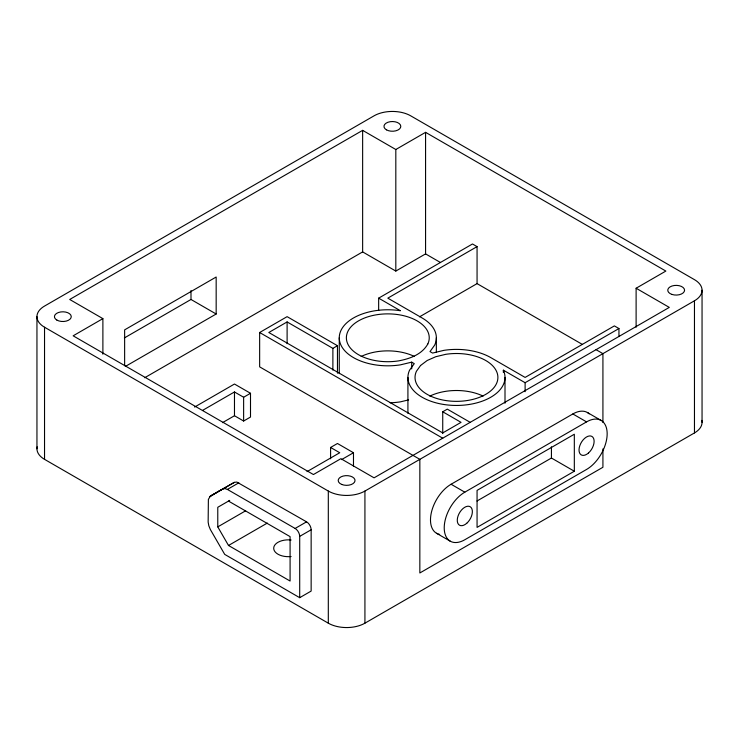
<?xml version="1.0" encoding="UTF-8"?>
<svg xmlns="http://www.w3.org/2000/svg" width="739" height="739" viewBox="0 0 739 739"><rect width="100%" height="100%" fill="white"/><g stroke="black" fill="none" stroke-linecap="round" stroke-linejoin="round"><path stroke-width="1.11" d="M102.887 354.184L102.887 318.629L69.706 299.471L362.637 130.35L395.818 149.509L425.572 132.336L665.857 271.065L636.113 288.238L636.113 327.229M228.508 501.088L290.085 536.634L290.085 581.03L228.508 545.484L217.774 526.879L217.774 507.287L229.709 500.395M194.616 407.05L234.475 384.031L250.503 393.287L250.503 417.064L243.63 421.027L243.63 397.249L234.475 391.966L202.56 410.394M311.147 529.771L311.147 591.071L299.701 597.685L224.711 554.389L210.356 529.53L208.823 525.771L208.149 522.104L208.38 499.407L210.356 496.081L234.337 482.364L236.822 482.059L306.565 521.836A6.475 3.741 60 0 1 311.147 529.771L299.701 536.375L299.701 597.685M328.31 623.18L328.31 491.056L44.534 327.22A25.893 14.946 0 0 1 44.534 306.075L374.073 115.82A25.893 14.946 0 0 1 410.69 115.82L694.466 279.656A25.893 14.946 0 0 1 694.466 300.791L694.466 432.925L364.927 623.18A25.893 14.946 0 0 1 328.31 623.18L44.534 459.344A25.893 14.946 0 0 1 37.172 446.827M339.266 373.666L339.266 337.788A48.543 28.027 0 0 1 400.372 310.722L378.654 298.15L472.48 243.981L477.061 246.623L477.061 283.619L419.54 316.828M364.927 623.18L364.927 491.056L694.466 300.791M378.654 310.482L378.654 298.15M407.919 413.304L407.919 377.426M411.697 368.881L411.697 362.156L400.372 364.863A48.543 28.027 0 0 1 339.266 337.788M144.687 377.74L362.637 251.907L395.818 271.065L425.572 253.893L425.572 132.336M436.352 352.364L436.352 337.788M503.351 372.419L503.351 370.174L525.115 382.71L618.949 328.541L618.949 336.393M505.005 403.217L505.005 377.426M525.115 391.679L525.115 382.71M602.922 448.906L602.922 467.27L419.844 572.974L419.844 459.344L259.648 366.858L259.648 332.504L287.111 316.652L337.464 345.713L337.464 373.204M602.922 422.514L602.922 353.648L596.059 349.676M702.05 422.348L702.05 290.224M221.802 489.477L209.488 496.941M102.887 318.629L73.143 335.811L313.428 474.54L340.891 458.688L374.073 477.837L669.294 307.396L636.113 288.238M124.337 337.963L190.995 299.471L216.167 314.01L216.167 277.014L124.632 329.862L124.632 365.74M125.63 366.285L216.167 314.01M337.464 345.713L332.883 348.365L287.111 321.936L268.802 332.504L442.735 432.925L461.044 422.348L442.735 411.78L442.735 433.534M477.061 246.623L387.809 298.15L422.135 317.973A48.543 28.027 0 0 1 434.698 345.048L430.006 351.588L432.574 353.066L443.899 350.351A48.543 28.027 0 0 1 490.788 357.611L525.115 377.426L614.368 325.899L618.949 328.541M243.63 397.249L250.503 393.287M222.504 422.653L234.475 415.743L243.63 421.027M210.356 496.081L234.337 482.364M222.892 488.969L224.961 488.599L227.381 489.421L238.826 482.807M330.592 458.78L330.592 447.455L337.464 443.492L353.482 452.739L353.482 466.327M307.027 471.63L339.746 452.739L330.592 447.455M217.774 526.879L245.634 510.797M341.594 459.603L353.482 452.739M442.735 411.78L447.307 409.138L470.198 422.348M228.508 545.484L267.315 523.073M227.381 489.421L295.12 528.45L306.565 521.836M439.65 534.417A29.126 16.821 -60 0 1 431.373 512.515A29.126 16.821 -60 0 1 451.086 484.248L572.836 413.96A29.126 16.821 -60 0 1 589.177 413.831M464.813 492.174L586.563 421.886A29.126 16.821 -60 0 1 607.162 433.775A29.126 16.821 -60 0 1 586.563 469.45L464.813 539.747A29.126 16.821 -60 0 1 444.222 527.849A29.126 16.821 -60 0 1 464.813 492.174L451.086 484.248M477.006 500.996L551.433 458.023L574.323 471.233L574.323 434.236L477.061 490.391L477.061 527.387L574.323 471.233M408.612 399.891L400.372 401.859A48.543 28.027 0 0 1 390.1 402.783M425.572 253.893L440.536 262.539M477.061 283.619L582.526 344.513M587.394 412.519L601.13 420.445M572.836 413.96L586.563 421.886M411.697 362.156L414.265 363.634L409.572 370.174A48.543 28.027 0 0 0 456.462 405.452A48.543 28.027 0 0 0 503.351 370.174M259.648 332.504L442.735 438.209M436.518 533.262L450.254 541.188M551.433 446.809L551.433 458.023M395.818 149.509L395.818 271.065M362.637 130.35L362.637 251.907M332.883 348.365L332.883 370.119M287.111 321.936L287.111 343.69M234.475 391.966L234.475 415.743M190.995 290.501L190.995 299.471M44.534 327.22L44.534 459.344M36.95 316.652L36.95 448.776M295.12 528.45A6.475 3.741 60 0 1 299.701 536.375M701.828 420.399A25.893 14.946 0 0 1 694.466 432.925M364.927 491.056A25.893 14.946 0 0 1 328.31 491.056M291.101 556.513A14.568 8.406 0 0 1 273.698 548.264A14.568 8.406 0 0 1 291.101 540.015M361.177 356.466A41.43 23.916 0 0 1 414.44 356.466M429.83 396.104A41.43 23.916 0 0 1 483.103 396.104M427.826 343.977C421.96 354.508 409.739 358.812 398.533 360.891A41.43 23.916 0 0 1 346.536 339.875A41.43 23.916 0 0 1 391.421 313.964A41.43 23.916 0 0 1 427.826 343.977M420.583 365.472L416.445 371.237A41.43 23.916 0 0 0 452.85 401.259A41.43 23.916 0 0 0 497.735 375.347A41.43 23.916 0 0 0 445.737 354.323L435.751 356.715L427.17 360.512L420.583 365.472M671.954 294.427A8.415 4.859 0 0 0 684.573 290.224A8.415 4.859 0 0 0 671.954 286.021A8.415 4.859 0 0 0 671.954 294.427M341.704 484.433A8.415 4.859 0 0 0 354.988 480.969A8.415 4.859 0 0 0 343.155 476.055A8.415 4.859 0 0 0 341.704 484.433M56.894 320.089A8.415 4.859 0 0 0 70.972 317.909A8.415 4.859 0 0 0 60.663 311.96A8.415 4.859 0 0 0 56.894 320.089M386.432 129.824A8.415 4.859 0 0 0 400.51 127.644A8.415 4.859 0 0 0 390.21 121.695A8.415 4.859 0 0 0 386.432 129.824M588.521 452.961A10.679 6.171 -60 0 0 591.902 436.416A10.679 6.171 -60 0 0 579.274 447.622A10.679 6.171 -60 0 0 588.521 452.961M466.771 523.258A10.679 6.171 -60 0 0 470.161 506.714A10.679 6.171 -60 0 0 457.524 517.919A10.679 6.171 -60 0 0 466.771 523.258"/></g></svg>
